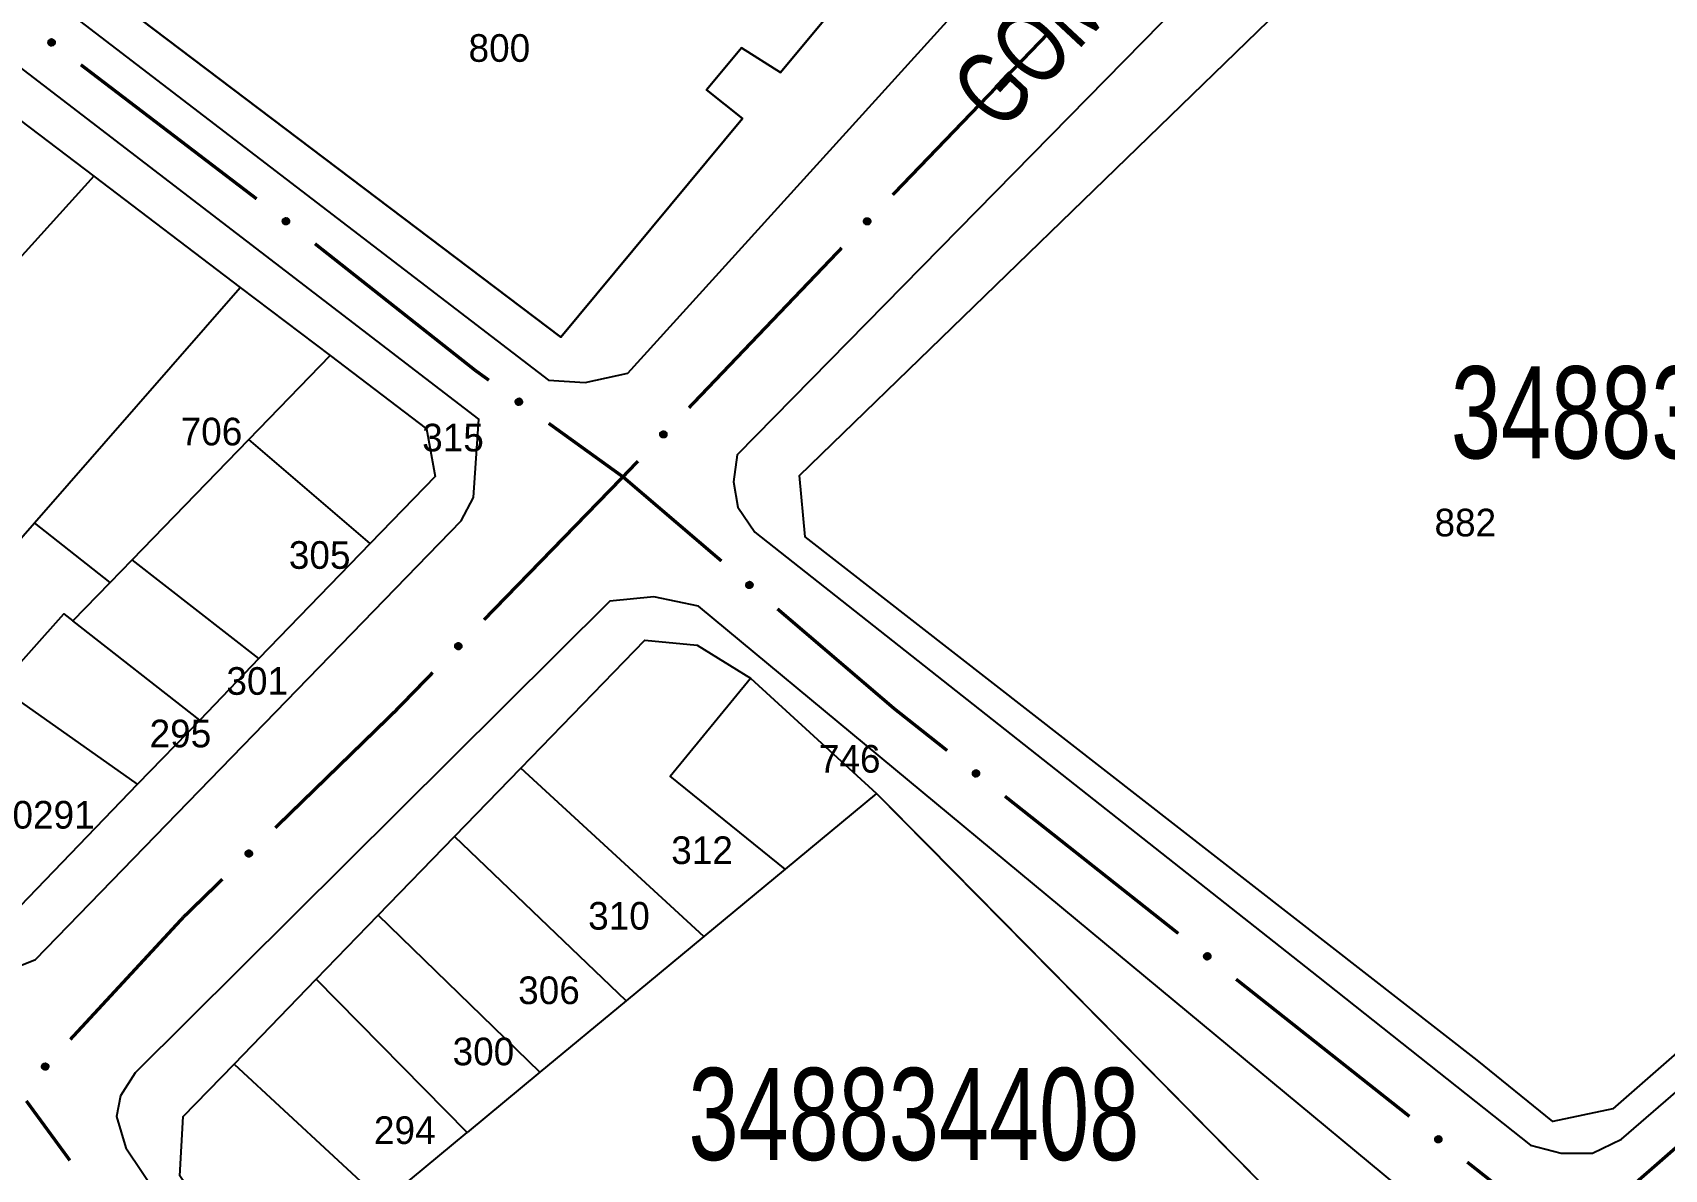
# Model space of a CAD drawing. Extents: x 199577 to 200882, y 4838726 to 4840156.
# Drawn here: x 200590.2 to 200678.8, y 4839255.5 to 4839317.1 of the extents above; entities that cross this region are included whole.
import ezdxf
from ezdxf.enums import TextEntityAlignment as Align

# ---------------------------------------------------------------- set-up
doc = ezdxf.new("R2010")
doc.units = 0
doc.header["$LTSCALE"] = 1.5
doc.header["$MEASUREMENT"] = 0
for name, color, linetype in [('CD_MALHA_LOTES', 7, 'CONTINUOUS'), ('CD_TXT_QUADRA', 2, 'CONTINUOUS'), ('RU-QUADRA', 210, 'CONTINUOUS'), ('SV-EIXO-RUA-PAV', 20, 'CONTINUOUS'), ('SV-RUA-PAVIM', 7, 'CONTINUOUS'), ('SV-TXT-RUA-PAV', 7, 'CONTINUOUS'), ('Th_NmrPorta', 1, 'CONTINUOUS')]:
    doc.layers.add(name, color=color, linetype=linetype)
doc.styles.add('ARIAL', font='ARIAL.SHX')

msp = doc.modelspace()

# ---------------------------------------------------------------- linework, layer by layer
at = {"layer": 'CD_MALHA_LOTES', "linetype": 'Continuous', "flags": 128}
for points in [[(200630.77, 4839314.97), (200653.87, 4839342.73), (200639.93, 4839351.09)], [(200631.8, 4839293.1), (200667.33, 4839327.56), (200676.1, 4839337.06)], [(200676.1, 4839337.06), (200726.05, 4839307.37), (200726.7, 4839303.12), (200675.96, 4839258.74)], [(200590.31, 4839322.18), (200618.83, 4839300.61), (200628.7, 4839312.48), (200626.74, 4839314.03)], [(200626.74, 4839314.03), (200628.64, 4839316.31), (200630.77, 4839314.97)], [(200589.51, 4839312.36), (200593.49, 4839309.34)], [(200593.49, 4839309.34), (200577.38, 4839291.55)], [(200593.49, 4839309.34), (200601.43, 4839303.31)], [(200590.27, 4839290.54), (200601.43, 4839303.31)], [(200601.43, 4839303.31), (200606.31, 4839299.61)], [(200601.9, 4839295.06), (200606.31, 4839299.61)], [(200606.31, 4839299.61), (200611.55, 4839295.63), (200612.01, 4839293.05), (200608.49, 4839289.41)], [(200595.56, 4839288.52), (200601.9, 4839295.06)], [(200608.49, 4839289.41), (200601.9, 4839295.06)], [(200675.96, 4839258.74), (200672.69, 4839258.06), (200668.58, 4839261.37), (200632.11, 4839289.78), (200631.8, 4839293.1)], [(200576.82, 4839275.15), (200590.27, 4839290.54)], [(200594.37, 4839287.29), (200590.27, 4839290.54)], [(200608.49, 4839289.41), (200602.45, 4839283.17)], [(200594.37, 4839287.29), (200595.56, 4839288.52)], [(200602.45, 4839283.17), (200595.56, 4839288.52)], [(200592.35, 4839285.21), (200594.37, 4839287.29)], [(200588.33, 4839281.66), (200591.86, 4839285.59), (200592.35, 4839285.21)], [(200599.23, 4839279.83), (200592.35, 4839285.21)], [(200616.66, 4839277.22), (200623.39, 4839284.17), (200626.24, 4839283.9), (200629.14, 4839282.11)], [(200602.45, 4839283.17), (200599.23, 4839279.83)], [(200595.86, 4839276.35), (200588.33, 4839281.66)], [(200631.02, 4839271.75), (200624.77, 4839276.78), (200629.14, 4839282.11)], [(200629.14, 4839282.11), (200635.98, 4839275.85)], [(200599.23, 4839279.83), (200595.86, 4839276.35)], [(200613.06, 4839273.52), (200616.66, 4839277.22)], [(200626.6, 4839268.09), (200616.66, 4839277.22)], [(200595.86, 4839276.35), (200589.01, 4839269.25), (200586.39, 4839269.25), (200580.48, 4839272.9)], [(200635.98, 4839275.85), (200631.02, 4839271.75)], [(200635.98, 4839275.85), (200662.09, 4839249.41), (200642.5, 4839230.43)], [(200608.92, 4839269.24), (200613.06, 4839273.52)], [(200622.39, 4839264.6), (200613.06, 4839273.52)], [(200631.02, 4839271.75), (200626.6, 4839268.09)], [(200605.56, 4839265.77), (200608.92, 4839269.24)], [(200617.69, 4839260.72), (200608.92, 4839269.24)], [(200626.6, 4839268.09), (200622.39, 4839264.6)], [(200601.1, 4839261.17), (200605.56, 4839265.77)], [(200613.75, 4839257.45), (200605.56, 4839265.77)], [(200622.39, 4839264.6), (200617.69, 4839260.72)], [(200602.75, 4839248.34), (200598.15, 4839255.1), (200598.34, 4839258.32), (200601.1, 4839261.17)], [(200601.1, 4839261.17), (200609.19, 4839253.67)], [(200617.69, 4839260.72), (200613.75, 4839257.45)], [(200609.19, 4839253.67), (200613.75, 4839257.45)]]:
    msp.add_lwpolyline(points, dxfattribs=at)
at = {"layer": 'RU-QUADRA', "linetype": 'Continuous', "flags": 128}
for points in [[(200588.35, 4839382.01), (200612.55, 4839367.5), (200612.95, 4839368.32), (200619.12, 4839364.15), (200626.85, 4839358.93), (200634.55, 4839354.31), (200639.93, 4839351.09), (200653.87, 4839342.73), (200630.77, 4839314.97), (200628.64, 4839316.31), (200626.74, 4839314.03), (200628.7, 4839312.48), (200618.83, 4839300.61), (200590.31, 4839322.18), (200585.53, 4839325.8)], [(200589.51, 4839312.36), (200593.49, 4839309.34), (200601.43, 4839303.31), (200606.31, 4839299.61), (200611.55, 4839295.63), (200612.01, 4839293.05), (200608.49, 4839289.41), (200602.45, 4839283.17), (200599.23, 4839279.83), (200595.86, 4839276.35), (200589.01, 4839269.25)], [(200598.15, 4839255.1), (200598.34, 4839258.32), (200601.1, 4839261.17), (200605.56, 4839265.77), (200608.92, 4839269.24), (200613.06, 4839273.52), (200616.66, 4839277.22), (200623.39, 4839284.17), (200626.24, 4839283.9), (200629.14, 4839282.11), (200635.98, 4839275.85), (200638.76, 4839273.04), (200662.09, 4839249.41)]]:
    msp.add_lwpolyline(points, dxfattribs=at)
msp.add_lwpolyline([(200631.8, 4839293.1), (200667.33, 4839327.56), (200676.1, 4839337.06), (200726.05, 4839307.37), (200726.7, 4839303.12), (200675.96, 4839258.74), (200672.69, 4839258.06), (200668.58, 4839261.37), (200632.11, 4839289.78)], close=True, dxfattribs=at)
at = {"layer": 'SV-EIXO-RUA-PAV', "const_width": 0.18}
for points in [[(200636.858302, 4839308.33342), (200645.18238, 4839316.976899)], [(200602.319702, 4839308.113743), (200592.777523, 4839315.390199)], [(200614.2, 4839298.8), (200605.491189, 4839305.676351)], [(200625.792681, 4839296.776971), (200634.085686, 4839305.450267)], [(200614.933273, 4839298.271788), (200614.2, 4839298.8)], [(200622.21, 4839293.03), (200618.178872, 4839295.933821)], [(200622.21, 4839293.03), (200623.028346, 4839293.885872)], [(200621.641215, 4839292.445109), (200622.21, 4839293.03)], [(200622.234246, 4839293.009293), (200622.21, 4839293.03)], [(200627.557196, 4839288.463284), (200622.234246, 4839293.009293)], [(200614.669545, 4839285.276021), (200621.641215, 4839292.445109)], [(200636.94, 4839280.45), (200630.598882, 4839285.865565)], [(200609.85, 4839280.32), (200611.880877, 4839282.408386)], [(200637.458493, 4839280.03994), (200636.94, 4839280.45)], [(200603.334541, 4839273.98584), (200609.787651, 4839280.259386)], [(200609.787651, 4839280.259386), (200609.85, 4839280.32)], [(200639.811543, 4839278.178985), (200637.458493, 4839280.03994)], [(200652.361145, 4839268.25389), (200642.948944, 4839275.697711)], [(200598.35, 4839269.14), (200600.466492, 4839271.197598)], [(200592.203565, 4839262.499903), (200598.317272, 4839269.104643)], [(200598.317272, 4839269.104643), (200598.35, 4839269.14)], [(200664.910746, 4839258.328795), (200655.498545, 4839265.772616)], [(200592.183222, 4839255.940024), (200589.819738, 4839259.167089)], [(200673.52, 4839251.52), (200679.744505, 4839256.953893)], [(200673.52, 4839251.52), (200668.048146, 4839255.847521)]]:
    msp.add_lwpolyline(points, dxfattribs=at)
at = {"layer": 'SV-EIXO-RUA-PAV'}
for points in [[(200591.234662, 4839316.428284), (200591.186289, 4839316.421068), (200591.143239, 4839316.424758), (200591.108219, 4839316.438171), (200591.080364, 4839316.458092), (200591.054161, 4839316.481682), (200591.032991, 4839316.511294), (200591.016775, 4839316.549365), (200591.009196, 4839316.597839), (200591.015874, 4839316.641691), (200591.027186, 4839316.676728), (200591.046286, 4839316.70697), (200591.06963, 4839316.73204), (200591.101116, 4839316.753013), (200591.139858, 4839316.76907), (200591.188785, 4839316.775512), (200591.230965, 4839316.771605), (200591.264497, 4839316.757742), (200591.294779, 4839316.738348), (200591.321241, 4839316.713944), (200591.341854, 4839316.684756), (200591.357951, 4839316.64572), (200591.363669, 4839316.597345), (200591.360252, 4839316.555231), (200591.346865, 4839316.521513), (200591.327099, 4839316.49213), (200591.303758, 4839316.465562), (200591.274877, 4839316.443041), (200591.234662, 4839316.428284)], [(200603.957568, 4839306.726343), (200603.909195, 4839306.719127), (200603.866145, 4839306.722817), (200603.831125, 4839306.736229), (200603.803269, 4839306.75615), (200603.777067, 4839306.77974), (200603.755897, 4839306.809352), (200603.73968, 4839306.847423), (200603.732101, 4839306.895897), (200603.73878, 4839306.939749), (200603.750092, 4839306.974786), (200603.769192, 4839307.005028), (200603.792535, 4839307.030099), (200603.824022, 4839307.051072), (200603.862763, 4839307.067129), (200603.91169, 4839307.07357), (200603.95387, 4839307.069663), (200603.987403, 4839307.055801), (200604.017685, 4839307.036406), (200604.044147, 4839307.012002), (200604.06476, 4839306.982814), (200604.080857, 4839306.943779), (200604.086575, 4839306.895403), (200604.083158, 4839306.853289), (200604.06977, 4839306.819571), (200604.050005, 4839306.790188), (200604.026664, 4839306.76362), (200603.997783, 4839306.7411), (200603.957568, 4839306.726343)], [(200635.291998, 4839306.865708), (200635.290385, 4839306.91459), (200635.298994, 4839306.956931), (200635.316339, 4839306.99018), (200635.339327, 4839307.015563), (200635.36577, 4839307.038884), (200635.397617, 4839307.056513), (200635.437298, 4839307.068251), (200635.486322, 4839307.070213), (200635.529117, 4839307.058543), (200635.562623, 4839307.043282), (200635.590472, 4839307.020836), (200635.612696, 4839306.994768), (200635.629915, 4839306.961081), (200635.641417, 4839306.920752), (200635.642197, 4839306.871409), (200635.633472, 4839306.829957), (200635.615851, 4839306.798238), (200635.593107, 4839306.770384), (200635.565826, 4839306.746899), (200635.534464, 4839306.729774), (200635.493838, 4839306.718266), (200635.445127, 4839306.718141), (200635.403683, 4839306.726371), (200635.371726, 4839306.743542), (200635.344807, 4839306.766551), (200635.321094, 4839306.792789), (200635.30204, 4839306.824064), (200635.291998, 4839306.865708)], [(200616.608313, 4839296.929505), (200616.560155, 4839296.920975), (200616.51702, 4839296.923491), (200616.481648, 4839296.935944), (200616.45326, 4839296.9551), (200616.426425, 4839296.977967), (200616.404456, 4839297.006992), (200616.387209, 4839297.044607), (200616.378313, 4839297.092857), (200616.383795, 4839297.136874), (200616.394149, 4839297.172206), (200616.412418, 4839297.202957), (200616.43507, 4839297.228654), (200616.465973, 4839297.250477), (200616.504263, 4839297.267583), (200616.552997, 4839297.275355), (200616.595268, 4839297.272598), (200616.629165, 4839297.259654), (200616.659964, 4839297.241091), (200616.687081, 4839297.217416), (200616.708481, 4839297.188801), (200616.725635, 4839297.150218), (200616.732668, 4839297.102016), (200616.7304, 4839297.059825), (200616.717935, 4839297.025755), (200616.698977, 4839296.995844), (200616.676369, 4839296.96865), (200616.648112, 4839296.945352), (200616.608313, 4839296.929505)], [(200624.231655, 4839295.303648), (200624.229866, 4839295.352524), (200624.238323, 4839295.394896), (200624.255549, 4839295.428206), (200624.278445, 4839295.453672), (200624.304804, 4839295.477087), (200624.336588, 4839295.494831), (200624.376227, 4839295.506711), (200624.425243, 4839295.508849), (200624.46808, 4839295.497333), (200624.50164, 4839295.482192), (200624.52957, 4839295.459846), (200624.551887, 4839295.433858), (200624.569227, 4839295.400233), (200624.580873, 4839295.359946), (200624.581831, 4839295.310606), (200624.573255, 4839295.269122), (200624.555747, 4839295.237341), (200624.533104, 4839295.209405), (200624.505907, 4839295.185822), (200624.474607, 4839295.168585), (200624.434022, 4839295.156931), (200624.385311, 4839295.156632), (200624.343839, 4839295.164713), (200624.31182, 4839295.181769), (200624.284819, 4839295.204681), (200624.261012, 4839295.230833), (200624.241846, 4839295.262041), (200624.231655, 4839295.303648)], [(200629.115807, 4839286.987406), (200629.067109, 4839286.982877), (200629.024329, 4839286.988943), (200628.990105, 4839287.004272), (200628.963393, 4839287.025704), (200628.938536, 4839287.050707), (200628.919036, 4839287.081445), (200628.904951, 4839287.120354), (200628.900065, 4839287.169173), (200628.909159, 4839287.212589), (200628.922392, 4839287.246946), (200628.943136, 4839287.276086), (200628.96783, 4839287.299826), (200629.000428, 4839287.319026), (200629.039999, 4839287.332915), (200629.089207, 4839287.33664), (200629.131107, 4839287.330406), (200629.163821, 4839287.31471), (200629.192984, 4839287.29367), (200629.218055, 4839287.267839), (200629.237022, 4839287.237556), (200629.250935, 4839287.19769), (200629.253968, 4839287.149072), (200629.248227, 4839287.107212), (200629.232995, 4839287.074286), (200629.211634, 4839287.046041), (200629.186859, 4839287.020804), (200629.156777, 4839286.999916), (200629.115807, 4839286.987406)], [(200613.096124, 4839283.815942), (200613.094749, 4839283.864831), (200613.103564, 4839283.90713), (200613.12107, 4839283.940294), (200613.144181, 4839283.965566), (200613.170737, 4839283.988757), (200613.20267, 4839284.006231), (200613.242407, 4839284.017776), (200613.29144, 4839284.0195), (200613.334178, 4839284.007622), (200613.367609, 4839283.992198), (200613.395349, 4839283.969617), (200613.417446, 4839283.943441), (200613.434501, 4839283.909671), (200613.445806, 4839283.869287), (200613.446347, 4839283.819941), (200613.43742, 4839283.778531), (200613.419645, 4839283.746898), (200613.396766, 4839283.719155), (200613.369371, 4839283.695803), (200613.337927, 4839283.678831), (200613.297245, 4839283.667521), (200613.248533, 4839283.667633), (200613.207131, 4839283.676064), (200613.175257, 4839283.69339), (200613.14845, 4839283.71653), (200613.124866, 4839283.742882), (200613.105963, 4839283.77425), (200613.096124, 4839283.815942)], [(200641.424654, 4839276.762878), (200641.376161, 4839276.756518), (200641.333183, 4839276.760967), (200641.298406, 4839276.774996), (200641.270906, 4839276.795406), (200641.245124, 4839276.819455), (200641.22448, 4839276.849436), (200641.208939, 4839276.887787), (200641.202217, 4839276.936388), (200641.209669, 4839276.980115), (200641.221598, 4839277.014947), (200641.241229, 4839277.044847), (200641.265011, 4839277.069501), (200641.296863, 4839277.089915), (200641.335882, 4839277.105285), (200641.384915, 4839277.110862), (200641.42702, 4839277.106211), (200641.460302, 4839277.091758), (200641.490237, 4839277.071832), (200641.516264, 4839277.046964), (200641.536359, 4839277.017417), (200641.551764, 4839276.978103), (200641.556626, 4839276.929635), (200641.552467, 4839276.887588), (200641.538486, 4839276.854111), (200641.518204, 4839276.825082), (200641.494398, 4839276.79893), (200641.465124, 4839276.776923), (200641.424654, 4839276.762878)], [(200601.720763, 4839272.570494), (200601.72076, 4839272.619403), (200601.730758, 4839272.661438), (200601.749188, 4839272.694097), (200601.773, 4839272.71871), (200601.800196, 4839272.741147), (200601.832607, 4839272.757718), (200601.872653, 4839272.768143), (200601.921714, 4839272.76849), (200601.964102, 4839272.755418), (200601.997087, 4839272.739062), (200602.024182, 4839272.71571), (200602.045536, 4839272.688925), (200602.061636, 4839272.65469), (200602.071804, 4839272.614004), (200602.070959, 4839272.564662), (200602.060874, 4839272.523519), (200602.042218, 4839272.492398), (200602.01857, 4839272.465307), (200601.99053, 4839272.442734), (200601.958622, 4839272.42665), (200601.917639, 4839272.416487), (200601.868949, 4839272.417966), (200601.8278, 4839272.427556), (200601.796425, 4839272.44577), (200601.770278, 4839272.469652), (200601.747442, 4839272.496656), (200601.729428, 4839272.528542), (200601.720763, 4839272.570494)], [(200653.974256, 4839266.837784), (200653.925763, 4839266.831423), (200653.882785, 4839266.835873), (200653.848007, 4839266.849901), (200653.820507, 4839266.870311), (200653.794726, 4839266.89436), (200653.774082, 4839266.924341), (200653.75854, 4839266.962693), (200653.751818, 4839267.011293), (200653.75927, 4839267.05502), (200653.771199, 4839267.089852), (200653.79083, 4839267.119752), (200653.814613, 4839267.144406), (200653.846464, 4839267.16482), (200653.885483, 4839267.180191), (200653.934517, 4839267.185767), (200653.976621, 4839267.181116), (200654.009904, 4839267.166664), (200654.039838, 4839267.146737), (200654.065865, 4839267.12187), (200654.08596, 4839267.092323), (200654.101365, 4839267.053009), (200654.106228, 4839267.00454), (200654.102068, 4839266.962493), (200654.088087, 4839266.929016), (200654.067806, 4839266.899987), (200654.043999, 4839266.873835), (200654.014725, 4839266.851828), (200653.974256, 4839266.837784)], [(200590.666578, 4839261.00152), (200590.663998, 4839261.05036), (200590.671769, 4839261.092863), (200590.688453, 4839261.126448), (200590.710935, 4839261.152281), (200590.736912, 4839261.17612), (200590.768405, 4839261.194375), (200590.807846, 4839261.206895), (200590.856821, 4839261.209826), (200590.899839, 4839261.199004), (200590.93364, 4839261.184408), (200590.961927, 4839261.162516), (200590.984662, 4839261.136893), (200591.002543, 4839261.103554), (200591.01484, 4839261.06346), (200591.016595, 4839261.014142), (200591.008691, 4839260.972525), (200590.991701, 4839260.940464), (200590.969512, 4839260.912165), (200590.9427, 4839260.888146), (200590.911683, 4839260.870404), (200590.871292, 4839260.858096), (200590.822593, 4839260.857008), (200590.780995, 4839260.864418), (200590.748704, 4839260.880954), (200590.721336, 4839260.903426), (200590.697109, 4839260.92919), (200590.67744, 4839260.960083), (200590.666578, 4839261.00152)], [(200666.523857, 4839256.912689), (200666.475364, 4839256.906328), (200666.432386, 4839256.910778), (200666.397608, 4839256.924806), (200666.370109, 4839256.945216), (200666.344327, 4839256.969265), (200666.323683, 4839256.999247), (200666.308141, 4839257.037598), (200666.30142, 4839257.086198), (200666.308871, 4839257.129925), (200666.320801, 4839257.164757), (200666.340432, 4839257.194657), (200666.364214, 4839257.219312), (200666.396066, 4839257.239725), (200666.435085, 4839257.255096), (200666.484118, 4839257.260672), (200666.526223, 4839257.256021), (200666.559505, 4839257.241569), (200666.58944, 4839257.221642), (200666.615467, 4839257.196775), (200666.635561, 4839257.167228), (200666.650966, 4839257.127914), (200666.655829, 4839257.079445), (200666.651669, 4839257.037398), (200666.637688, 4839257.003922), (200666.617407, 4839256.974892), (200666.593601, 4839256.94874), (200666.564327, 4839256.926734), (200666.523857, 4839256.912689)]]:
    msp.add_lwpolyline(points, close=True, dxfattribs=at)
for points in [[(200591.274877, 4839316.443041), (200591.009196, 4839316.597839)], [(200591.303758, 4839316.465562), (200591.015874, 4839316.641691)], [(200591.285642, 4839316.457282), (200591.015913, 4839316.616635)], [(200591.234662, 4839316.428284), (200591.016775, 4839316.549365)], [(200591.255192, 4839316.437603), (200591.016928, 4839316.572961)], [(200591.311753, 4839316.480271), (200591.024405, 4839316.654775)], [(200591.327099, 4839316.49213), (200591.027186, 4839316.676728)], [(200591.208153, 4839316.425424), (200591.031019, 4839316.52618)], [(200591.186289, 4839316.421068), (200591.032991, 4839316.511294)], [(200591.335178, 4839316.50874), (200591.039719, 4839316.69286)], [(200591.346865, 4839316.521513), (200591.046286, 4839316.70697)], [(200591.161739, 4839316.423066), (200591.051214, 4839316.491904)], [(200591.143239, 4839316.424758), (200591.054161, 4839316.481682)], [(200591.351265, 4839316.541088), (200591.060662, 4839316.718074)], [(200591.360252, 4839316.555231), (200591.06963, 4839316.73204)], [(200591.360842, 4839316.578401), (200591.08977, 4839316.740493)], [(200591.363669, 4839316.597345), (200591.101116, 4839316.753013)], [(200591.356829, 4839316.622645), (200591.123218, 4839316.759603)], [(200591.357951, 4839316.64572), (200591.139858, 4839316.76907)], [(200591.344081, 4839316.666685), (200591.170771, 4839316.767956)], [(200591.341854, 4839316.684756), (200591.188785, 4839316.775512)], [(200591.327711, 4839316.701476), (200591.215273, 4839316.770057)], [(200591.321241, 4839316.713944), (200591.230965, 4839316.771605)], [(200604.086575, 4839306.895403), (200603.824022, 4839307.051072)], [(200604.079735, 4839306.920703), (200603.846123, 4839307.057661)], [(200604.080857, 4839306.943779), (200603.862763, 4839307.067129)], [(200604.066987, 4839306.964744), (200603.893677, 4839307.066014)], [(200604.06476, 4839306.982814), (200603.91169, 4839307.07357)], [(200604.050617, 4839306.999534), (200603.938179, 4839307.068115)], [(200604.044147, 4839307.012002), (200603.95387, 4839307.069663)], [(200635.290385, 4839306.91459), (200635.397617, 4839307.056513)], [(200635.291998, 4839306.865708), (200635.437298, 4839307.068251)], [(200635.292201, 4839306.89237), (200635.412631, 4839307.056763)], [(200635.298898, 4839306.844244), (200635.460721, 4839307.065388)], [(200635.30204, 4839306.824064), (200635.486322, 4839307.070213)], [(200635.31495, 4839306.811735), (200635.504223, 4839307.061382)], [(200635.321094, 4839306.792789), (200635.529117, 4839307.058543)], [(200603.997783, 4839306.7411), (200603.732101, 4839306.895897)], [(200604.026664, 4839306.76362), (200603.73878, 4839306.939749)], [(200604.008548, 4839306.75534), (200603.738818, 4839306.914693)], [(200603.957568, 4839306.726343), (200603.73968, 4839306.847423)], [(200603.978097, 4839306.735661), (200603.739834, 4839306.871019)], [(200604.034658, 4839306.778329), (200603.74731, 4839306.952833)], [(200604.050005, 4839306.790188), (200603.750092, 4839306.974786)], [(200603.931059, 4839306.723483), (200603.753925, 4839306.824238)], [(200603.909195, 4839306.719127), (200603.755897, 4839306.809352)], [(200604.058083, 4839306.806798), (200603.762625, 4839306.990919)], [(200604.06977, 4839306.819571), (200603.769192, 4839307.005028)], [(200603.884645, 4839306.721124), (200603.774119, 4839306.789963)], [(200603.866145, 4839306.722817), (200603.777067, 4839306.77974)], [(200604.074171, 4839306.839146), (200603.783567, 4839307.016132)], [(200604.083158, 4839306.853289), (200603.792535, 4839307.030099)], [(200604.083748, 4839306.876459), (200603.812675, 4839307.038551)], [(200635.295189, 4839306.938748), (200635.376264, 4839307.040638)], [(200635.298994, 4839306.956931), (200635.36577, 4839307.038884)], [(200635.334789, 4839306.783158), (200635.541135, 4839307.048566)], [(200635.344807, 4839306.766551), (200635.562623, 4839307.043282)], [(200635.360379, 4839306.756619), (200635.57721, 4839307.02898)], [(200635.371726, 4839306.743542), (200635.590472, 4839307.020836)], [(200635.390666, 4839306.736923), (200635.599852, 4839307.00528)], [(200635.403683, 4839306.726371), (200635.612696, 4839306.994768)], [(200635.426632, 4839306.723125), (200635.61878, 4839306.97379)], [(200635.445127, 4839306.718141), (200635.629915, 4839306.961081)], [(200635.471044, 4839306.722031), (200635.633923, 4839306.938369)], [(200635.493838, 4839306.718266), (200635.641417, 4839306.920752)], [(200635.516258, 4839306.729637), (200635.63676, 4839306.890171)], [(200635.534464, 4839306.729774), (200635.642197, 4839306.871409)], [(200635.552698, 4839306.741903), (200635.633737, 4839306.845722)], [(200635.565826, 4839306.746899), (200635.633472, 4839306.829957)], [(200616.648112, 4839296.945352), (200616.378313, 4839297.092857)], [(200616.676369, 4839296.96865), (200616.383795, 4839297.136874)], [(200616.658485, 4839296.959881), (200616.384516, 4839297.111829)], [(200616.628582, 4839296.939379), (200616.38672, 4839297.068198)], [(200616.608313, 4839296.929505), (200616.387209, 4839297.044607)], [(200616.68396, 4839296.983572), (200616.391966, 4839297.150186)], [(200616.698977, 4839296.995844), (200616.394149, 4839297.172206)], [(200616.581892, 4839296.925924), (200616.40208, 4839297.021819)], [(200616.560155, 4839296.920975), (200616.404456, 4839297.006992)], [(200616.706601, 4839297.012668), (200616.406237, 4839297.188674)], [(200616.717935, 4839297.025755), (200616.412418, 4839297.202957)], [(200616.53556, 4839296.922303), (200616.4232, 4839296.988106)], [(200616.51702, 4839296.923491), (200616.426425, 4839296.977967)], [(200616.721801, 4839297.045442), (200616.426486, 4839297.214449)], [(200616.7304, 4839297.059825), (200616.43507, 4839297.228654)], [(200616.730359, 4839297.083002), (200616.454972, 4839297.237652)], [(200616.732668, 4839297.102016), (200616.465973, 4839297.250477)], [(200616.725142, 4839297.12712), (200616.487888, 4839297.257666)], [(200616.725635, 4839297.150218), (200616.504263, 4839297.267583)], [(200616.711199, 4839297.170798), (200616.535196, 4839297.267311)], [(200616.708481, 4839297.188801), (200616.552997, 4839297.275355)], [(200616.693888, 4839297.20513), (200616.579624, 4839297.270623)], [(200616.687081, 4839297.217416), (200616.595268, 4839297.272598)], [(200624.229866, 4839295.352524), (200624.336588, 4839295.494831)], [(200624.231655, 4839295.303648), (200624.376227, 4839295.506711)], [(200624.231762, 4839295.33031), (200624.351601, 4839295.495134)], [(200624.234583, 4839295.376699), (200624.315291, 4839295.478879)], [(200624.238323, 4839295.394896), (200624.304804, 4839295.477087)], [(200624.238631, 4839295.282209), (200624.399659, 4839295.503932)], [(200624.241846, 4839295.262041), (200624.425243, 4839295.508849)], [(200624.2548, 4839295.249758), (200624.443175, 4839295.500082)], [(200624.261012, 4839295.230833), (200624.46808, 4839295.497333)], [(200624.274741, 4839295.221252), (200624.480134, 4839295.487399)], [(200624.284819, 4839295.204681), (200624.50164, 4839295.482192)], [(200624.300427, 4839295.194805), (200624.516279, 4839295.467942)], [(200624.31182, 4839295.181769), (200624.52957, 4839295.459846)], [(200624.330784, 4839295.175218), (200624.539005, 4839295.444324)], [(200624.343839, 4839295.164713), (200624.551887, 4839295.433858)], [(200624.366799, 4839295.161549), (200624.558047, 4839295.412902)], [(200624.385311, 4839295.156632), (200624.569227, 4839295.400233)], [(200624.411215, 4839295.160614), (200624.573316, 4839295.377536)], [(200624.434022, 4839295.156931), (200624.580873, 4839295.359946)], [(200624.456401, 4839295.168382), (200624.576326, 4839295.329348)], [(200624.474607, 4839295.168585), (200624.581831, 4839295.310606)], [(200624.492797, 4839295.180779), (200624.573462, 4839295.284889)], [(200624.505907, 4839295.185822), (200624.573255, 4839295.269122)], [(200629.156777, 4839286.999916), (200628.900065, 4839287.169173)], [(200629.115807, 4839286.987406), (200628.904951, 4839287.120354)], [(200629.136821, 4839286.995575), (200628.906409, 4839287.143906)], [(200629.168313, 4839287.01354), (200628.907811, 4839287.187569)], [(200629.186859, 4839287.020804), (200628.909159, 4839287.212589)], [(200629.089181, 4839286.986017), (200628.917891, 4839287.096417)], [(200629.195655, 4839287.035049), (200628.9184, 4839287.225181)], [(200629.067109, 4839286.982877), (200628.919036, 4839287.081445)], [(200629.211634, 4839287.046041), (200628.922392, 4839287.246946)], [(200629.220619, 4839287.062179), (200628.935798, 4839287.262361)], [(200629.042707, 4839286.98623), (200628.936159, 4839287.061077)], [(200629.024329, 4839286.988943), (200628.938536, 4839287.050707)], [(200629.232995, 4839287.074286), (200628.943136, 4839287.276086)], [(200629.238471, 4839287.093587), (200628.958103, 4839287.286378)], [(200629.248227, 4839287.107212), (200628.96783, 4839287.299826)], [(200629.250098, 4839287.130313), (200628.988407, 4839287.307152)], [(200629.253968, 4839287.149072), (200629.000428, 4839287.319026)], [(200629.248538, 4839287.174711), (200629.022861, 4839287.324382)], [(200629.250935, 4839287.19769), (200629.039999, 4839287.332915)], [(200629.238246, 4839287.21939), (200629.070804, 4839287.330092)], [(200629.237022, 4839287.237556), (200629.089207, 4839287.33664)], [(200629.223826, 4839287.255033), (200629.115353, 4839287.329728)], [(200629.218055, 4839287.267839), (200629.131107, 4839287.330406)], [(200613.096124, 4839283.815942), (200613.242407, 4839284.017776)], [(200613.105963, 4839283.77425), (200613.29144, 4839284.0195)], [(200613.094749, 4839283.864831), (200613.20267, 4839284.006231)], [(200613.096457, 4839283.842603), (200613.217685, 4839284.006408)], [(200613.09967, 4839283.888966), (200613.181239, 4839283.99046)], [(200613.102919, 4839283.794445), (200613.265815, 4839284.0148)], [(200613.103564, 4839283.90713), (200613.170737, 4839283.988757)], [(200613.118813, 4839283.761859), (200613.309297, 4839284.010582)], [(200613.124866, 4839283.742882), (200613.334178, 4839284.007622)], [(200613.138513, 4839283.733185), (200613.346147, 4839283.997587)], [(200613.14845, 4839283.71653), (200613.367609, 4839283.992198)], [(200613.163974, 4839283.706522), (200613.382126, 4839283.977825)], [(200613.175257, 4839283.69339), (200613.395349, 4839283.969617)], [(200613.194165, 4839283.686679), (200613.404653, 4839283.954016)], [(200613.207131, 4839283.676064), (200613.417446, 4839283.943441)], [(200613.230063, 4839283.672706), (200613.423428, 4839283.922434)], [(200613.248533, 4839283.667633), (200613.434501, 4839283.909671)], [(200613.274469, 4839283.671396), (200613.438398, 4839283.88694)], [(200613.297245, 4839283.667521), (200613.445806, 4839283.869287)], [(200613.319719, 4839283.678782), (200613.441001, 4839283.838728)], [(200613.337927, 4839283.678831), (200613.446347, 4839283.819941)], [(200613.356219, 4839283.690871), (200613.437761, 4839283.794295)], [(200613.369371, 4839283.695803), (200613.43742, 4839283.778531)], [(200641.465124, 4839276.776923), (200641.202217, 4839276.936388)], [(200641.476139, 4839276.790971), (200641.209265, 4839276.955062)], [(200641.494398, 4839276.79893), (200641.209669, 4839276.980115)], [(200641.502651, 4839276.813496), (200641.218429, 4839276.993046)], [(200641.518204, 4839276.825082), (200641.221598, 4839277.014947)], [(200641.526575, 4839276.841546), (200641.234414, 4839277.030856)], [(200641.538486, 4839276.854111), (200641.241229, 4839277.044847)], [(200641.543231, 4839276.873606), (200641.255798, 4839277.055695)], [(200641.552467, 4839276.887588), (200641.265011, 4839277.069501)], [(200641.553466, 4839276.910743), (200641.285298, 4839277.077597)], [(200641.556626, 4839276.929635), (200641.296863, 4839277.089915)], [(200641.550234, 4839276.955051), (200641.319078, 4839277.096113)], [(200641.551764, 4839276.978103), (200641.335882, 4839277.105285)], [(200641.538266, 4839276.99931), (200641.366772, 4839277.103626)], [(200641.536359, 4839277.017417), (200641.384915, 4839277.110862)], [(200641.522513, 4839277.034385), (200641.411303, 4839277.10494)], [(200641.516264, 4839277.046964), (200641.42702, 4839277.106211)], [(200641.424654, 4839276.762878), (200641.208939, 4839276.887787)], [(200641.445345, 4839276.771833), (200641.209509, 4839276.911377)], [(200641.398099, 4839276.760487), (200641.222771, 4839276.864355)], [(200641.376161, 4839276.756518), (200641.22448, 4839276.849436)], [(200641.351651, 4839276.758949), (200641.242358, 4839276.829728)], [(200641.333183, 4839276.760967), (200641.245124, 4839276.819455)], [(200601.72076, 4839272.619403), (200601.832607, 4839272.757718)], [(200601.720763, 4839272.570494), (200601.872653, 4839272.768143)], [(200601.721844, 4839272.597135), (200601.847621, 4839272.757474)], [(200601.726356, 4839272.643389), (200601.810742, 4839272.742555)], [(200601.726952, 4839272.548815), (200601.895968, 4839272.764511)], [(200601.729428, 4839272.528542), (200601.921714, 4839272.76849)], [(200601.730758, 4839272.661438), (200601.800196, 4839272.741147)], [(200601.741925, 4839272.515795), (200601.939314, 4839272.759075)], [(200601.747442, 4839272.496656), (200601.964102, 4839272.755418)], [(200601.760812, 4839272.48658), (200601.975785, 4839272.745051)], [(200601.770278, 4839272.469652), (200601.997087, 4839272.739062)], [(200601.785515, 4839272.459212), (200602.011195, 4839272.724287)], [(200601.796425, 4839272.44577), (200602.024182, 4839272.71571)], [(200601.815137, 4839272.43853), (200602.033045, 4839272.699855)], [(200601.8278, 4839272.427556), (200602.045536, 4839272.688925)], [(200601.850629, 4839272.423555), (200602.050926, 4839272.667759)], [(200601.868949, 4839272.417966), (200602.061636, 4839272.65469)], [(200601.894981, 4839272.421), (200602.064894, 4839272.631858)], [(200601.917639, 4839272.416487), (200602.071804, 4839272.614004)], [(200601.94042, 4839272.427113), (200602.066143, 4839272.583593)], [(200601.958622, 4839272.42665), (200602.070959, 4839272.564662)], [(200601.977245, 4839272.438173), (200602.061658, 4839272.539268)], [(200601.99053, 4839272.442734), (200602.060874, 4839272.523519)], [(200654.08596, 4839267.092323), (200653.934517, 4839267.185767)], [(200654.014725, 4839266.851828), (200653.751818, 4839267.011293)], [(200653.974256, 4839266.837784), (200653.75854, 4839266.962693)], [(200654.02574, 4839266.865877), (200653.758866, 4839267.029967)], [(200653.994947, 4839266.846738), (200653.75911, 4839266.986282)], [(200654.043999, 4839266.873835), (200653.75927, 4839267.05502)], [(200654.052252, 4839266.888401), (200653.76803, 4839267.067952)], [(200654.067806, 4839266.899987), (200653.771199, 4839267.089852)], [(200653.947701, 4839266.835392), (200653.772373, 4839266.93926)], [(200653.925763, 4839266.831423), (200653.774082, 4839266.924341)], [(200654.076176, 4839266.916452), (200653.784015, 4839267.105761)], [(200654.088087, 4839266.929016), (200653.79083, 4839267.119752)], [(200653.901252, 4839266.833854), (200653.791959, 4839266.904633)], [(200653.882785, 4839266.835873), (200653.794726, 4839266.89436)], [(200654.092832, 4839266.948511), (200653.8054, 4839267.130601)], [(200654.102068, 4839266.962493), (200653.814613, 4839267.144406)], [(200654.103067, 4839266.985648), (200653.834899, 4839267.152502)], [(200654.106228, 4839267.00454), (200653.846464, 4839267.16482)], [(200654.099836, 4839267.029956), (200653.868679, 4839267.171018)], [(200654.101365, 4839267.053009), (200653.885483, 4839267.180191)], [(200654.087867, 4839267.074215), (200653.916373, 4839267.178531)], [(200654.072114, 4839267.10929), (200653.960905, 4839267.179845)], [(200654.065865, 4839267.12187), (200653.976621, 4839267.181116)], [(200590.663998, 4839261.05036), (200590.768405, 4839261.194375)], [(200590.666254, 4839261.028181), (200590.783411, 4839261.194922)], [(200590.666578, 4839261.00152), (200590.807846, 4839261.206895)], [(200590.668324, 4839261.074608), (200590.747369, 4839261.178081)], [(200590.671769, 4839261.092863), (200590.736912, 4839261.17612)], [(200590.6739, 4839260.980197), (200590.83132, 4839261.204496)], [(200590.67744, 4839260.960083), (200590.856821, 4839261.209826)], [(200590.690592, 4839260.948011), (200590.874893, 4839261.20135)], [(200590.697109, 4839260.92919), (200590.899839, 4839261.199004)], [(200590.710991, 4839260.919831), (200590.912051, 4839261.189267)], [(200590.721336, 4839260.903426), (200590.93364, 4839261.184408)], [(200590.737101, 4839260.893803), (200590.948506, 4839261.170397)], [(200590.748704, 4839260.880954), (200590.961927, 4839261.162516)], [(200590.767771, 4839260.87471), (200590.971612, 4839261.147149)], [(200590.780995, 4839260.864418), (200590.984662, 4839261.136893)], [(200590.804003, 4839260.861625), (200590.991159, 4839261.11604)], [(200590.822593, 4839260.857008), (200591.002543, 4839261.103554)], [(200590.848428, 4839260.861409), (200591.006999, 4839261.080925)], [(200590.871292, 4839260.858096), (200591.01484, 4839261.06346)], [(200590.893483, 4839260.869908), (200591.010788, 4839261.032792)], [(200590.911683, 4839260.870404), (200591.016595, 4839261.014142)], [(200590.929673, 4839260.882892), (200591.008644, 4839260.988293)], [(200590.9427, 4839260.888146), (200591.008691, 4839260.972525)], [(200666.564327, 4839256.926734), (200666.30142, 4839257.086198)], [(200666.523857, 4839256.912689), (200666.308141, 4839257.037598)], [(200666.575341, 4839256.940782), (200666.308467, 4839257.104873)], [(200666.544548, 4839256.921643), (200666.308712, 4839257.061187)], [(200666.593601, 4839256.94874), (200666.308871, 4839257.129925)], [(200666.601853, 4839256.963306), (200666.317632, 4839257.142857)], [(200666.617407, 4839256.974892), (200666.320801, 4839257.164757)], [(200666.497302, 4839256.910297), (200666.321974, 4839257.014165)], [(200666.475364, 4839256.906328), (200666.323683, 4839256.999247)], [(200666.625778, 4839256.991357), (200666.333616, 4839257.180666)], [(200666.637688, 4839257.003922), (200666.340432, 4839257.194657)], [(200666.450853, 4839256.908759), (200666.34156, 4839256.979538)], [(200666.432386, 4839256.910778), (200666.344327, 4839256.969265)], [(200666.642434, 4839257.023416), (200666.355001, 4839257.205506)], [(200666.651669, 4839257.037398), (200666.364214, 4839257.219312)], [(200666.652668, 4839257.060554), (200666.3845, 4839257.227408)], [(200666.655829, 4839257.079445), (200666.396066, 4839257.239725)], [(200666.649437, 4839257.104862), (200666.418281, 4839257.245924)], [(200666.650966, 4839257.127914), (200666.435085, 4839257.255096)], [(200666.637469, 4839257.149121), (200666.465974, 4839257.253436)], [(200666.635561, 4839257.167228), (200666.484118, 4839257.260672)], [(200666.621716, 4839257.184195), (200666.510506, 4839257.25475)], [(200666.615467, 4839257.196775), (200666.526223, 4839257.256021)]]:
    msp.add_lwpolyline(points, dxfattribs=at)
at = {"layer": 'SV-RUA-PAVIM', "linetype": 'Continuous'}
for points in [[(200588.33, 4839392.65, 11.89), (200548.78, 4839413.67, 11.89), (200548.78, 4839413.69, 11.89), (200546.49, 4839413.37, 11.89), (200545.46, 4839412.98, 11.89), (200515.04, 4839379.7, 10.47), (200514.83, 4839378.19, 10.47), (200515.29, 4839377.1, 10.47), (200516.99, 4839375.76, 10.47), (200618.16, 4839298.27, 7.34), (200620.16, 4839298.15, 7.34), (200622.47, 4839298.66, 7.34), (200664.04, 4839344.46, 10.73)], [(200581.98, 4839269.21, 5.61), (200586.31, 4839266.44, 5.82), (200588.71, 4839266.19, 6.03), (200590.32, 4839266.85, 6.35), (200613.42, 4839290.65, 6.69), (200614.1, 4839291.91, 6.69), (200614.39, 4839296.16, 6.75), (200512.76, 4839374.09, 10.85), (200510.82, 4839374.35, 10.85), (200509.32, 4839373.75, 10.85), (200476.51, 4839337.83, 9.54), (200476.34, 4839336.15, 9.54), (200476.96, 4839334.42, 9.54), (200478.77, 4839333.41, 9.54), (200478.78, 4839333.35, 9.54), (200554.66, 4839286.59, 7.09)], [(200676.42, 4839257.1, 10.49), (200723.41, 4839297.69, 10.65), (200726.41, 4839299.43, 10.65), (200729.01, 4839299.75, 10.84), (200731.39, 4839299.64, 11.02), (200735.03, 4839298.62, 10.85), (200733.27, 4839305.2, 10.81), (200731.4, 4839308.3, 10.82), (200728.77, 4839310.1, 10.82), (200706.53, 4839322.99, 10.84), (200677.1, 4839340.42, 10.19), (200674.79, 4839340.94, 10.19), (200673.12, 4839340.39, 10.19), (200670.47, 4839337.93, 10.19), (200659.43, 4839325.81, 10.19), (200628.42, 4839294.22, 6.69), (200628.21, 4839292.75, 6.69), (200628.45, 4839291.39, 6.69), (200629.37, 4839290.03, 6.69), (200659.96, 4839265.9, 7.56), (200671.49, 4839256.77, 7.56), (200673.15, 4839256.33, 7.56), (200674.84, 4839256.33, 7.56)], [(200622.41, 4839216.14, 5.16), (200623.04, 4839215.26, 5.16), (200624.07, 4839214.22, 5.16), (200624.17, 4839214.14, 5.16), (200625.32, 4839213.94, 5.16), (200627.54, 4839213.72, 5.45), (200668.03, 4839249.94, 6.35), (200668.04, 4839249.95, 6.35), (200667.84, 4839251.26, 6.63), (200667.84, 4839251.33, 6.63), (200665.76, 4839253.31, 6.8), (200626.31, 4839286.02, 5.82), (200623.89, 4839286.52, 5.85), (200621.49, 4839286.28, 5.88), (200595.73, 4839260.69, 5.92), (200594.93, 4839259.44, 5.93), (200594.72, 4839258.32, 5.94), (200595.22, 4839256.62, 5.96)]]:
    msp.add_polyline3d(points, close=True, dxfattribs=at)

# ---------------------------------------------------------------- texts
at = {"layer": 'CD_TXT_QUADRA', "style": 'ARIAL', "width": 0.7}
for s, p in [('348834419', (200667.16, 4839294.03)), ('348834408', (200625.77, 4839255.96))]:
    msp.add_text(s, height=5, dxfattribs=at).set_placement(p)
at = {"layer": 'SV-TXT-RUA-PAV', "style": 'ARIAL', "width": 0.7}
msp.add_text('       GOMES', height=4, rotation=47, dxfattribs=at).set_placement((200637.54, 4839306.1))
at = {"layer": 'Th_NmrPorta', "color": 1}
for s, p in [('800', (200613.827715, 4839316.298552)), ('706', (200598.197015, 4839295.487344)), ('315', (200611.310366, 4839295.159086)), ('882', (200666.270366, 4839290.549086)), ('305', (200604.070366, 4839288.789086)), ('301', (200600.681219, 4839281.95321)), ('295', (200596.511219, 4839279.10321)), ('746', (200632.846095, 4839277.730059)), ('0291', (200589.066885, 4839274.693604)), ('312', (200624.831366, 4839272.770857)), ('310', (200620.321366, 4839269.210857)), ('306', (200616.521366, 4839265.170857)), ('300', (200612.961366, 4839261.850857)), ('294', (200608.691366, 4839257.580857))]:
    msp.add_text(s, height=1.5, dxfattribs=at).set_placement(p, align=Align.MIDDLE_LEFT)

doc.saveas('drawing.dxf')
